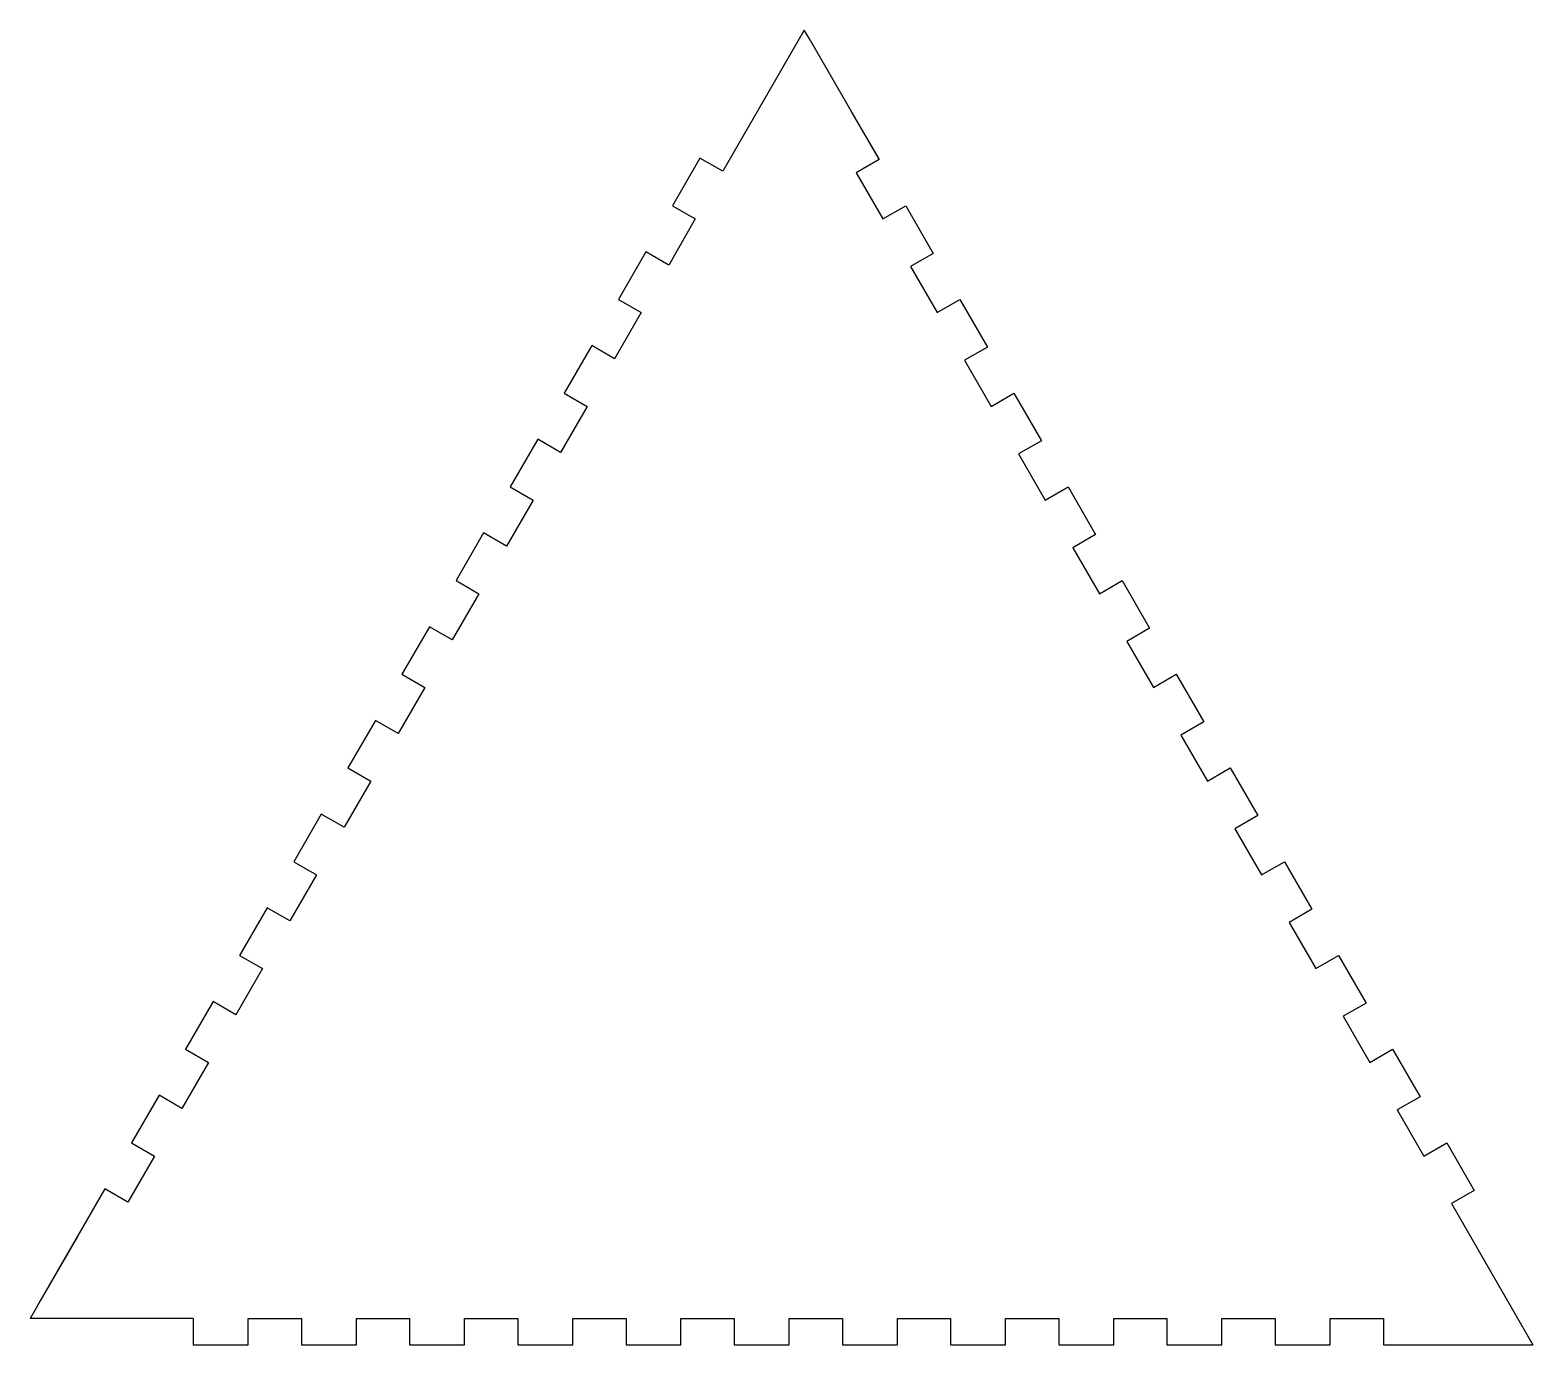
# Model space of a CAD drawing. Header units: inches. Extents: x 1 to 172, y 0 to 149.
import ezdxf

# ---------------------------------------------------------------- set-up
doc = ezdxf.new("R2010")
doc.units = ezdxf.units.IN
doc.header["$MEASUREMENT"] = 0

msp = doc.modelspace()

# ---------------------------------------------------------------- linework, layer by layer
at = {"color": 1}
for p, q in [((88.92, 149.13), (79.65, 133.08)), ((89.5, 148.13), (88.92, 149.13)), ((97.43, 134.4), (89.5, 148.13)), ((94.3, 139.81), (97.43, 134.4)), ((77.06, 134.58), (73.93, 129.16)), ((77.06, 134.58), (73.93, 129.16)), ((79.65, 133.08), (77.06, 134.58)), ((97.43, 134.4), (94.83, 132.9)), ((94.83, 132.9), (97.86, 127.66)), ((73.93, 129.16), (76.53, 127.66)), ((97.86, 127.66), (100.45, 129.16)), ((100.45, 129.16), (103.58, 123.75)), ((76.53, 127.66), (73.5, 122.42)), ((70.91, 123.92), (67.78, 118.51)), ((73.5, 122.42), (70.91, 123.92)), ((103.58, 123.75), (100.98, 122.25)), ((100.98, 122.25), (104.01, 117.01)), ((67.78, 118.51), (70.38, 117.01)), ((104.01, 117.01), (106.6, 118.51)), ((106.6, 118.51), (109.73, 113.1)), ((70.38, 117.01), (67.35, 111.77)), ((64.76, 113.27), (61.63, 107.86)), ((67.35, 111.77), (64.76, 113.27)), ((109.73, 113.1), (107.13, 111.6)), ((107.13, 111.6), (110.16, 106.36)), ((61.63, 107.86), (64.23, 106.36)), ((110.16, 106.36), (112.75, 107.86)), ((112.75, 107.86), (115.88, 102.45)), ((64.23, 106.36), (61.2, 101.12)), ((58.61, 102.62), (55.48, 97.21)), ((61.2, 101.12), (58.61, 102.62)), ((115.88, 102.45), (113.28, 100.95)), ((113.28, 100.95), (116.31, 95.71)), ((58.08, 95.71), (55.05, 90.47)), ((55.48, 97.21), (58.08, 95.71)), ((116.31, 95.71), (118.9, 97.21)), ((118.9, 97.21), (122.03, 91.79)), ((52.46, 91.97), (49.33, 86.55)), ((55.05, 90.47), (52.46, 91.97)), ((122.03, 91.79), (119.43, 90.29)), ((119.43, 90.29), (122.46, 85.05)), ((49.33, 86.55), (51.93, 85.05)), ((122.46, 85.05), (125.05, 86.55)), ((125.05, 86.55), (128.18, 81.14)), ((51.93, 85.05), (48.9, 79.81)), ((46.31, 81.31), (43.18, 75.9)), ((48.9, 79.81), (46.31, 81.31)), ((128.18, 81.14), (125.58, 79.64)), ((125.58, 79.64), (128.61, 74.4)), ((43.18, 75.9), (45.78, 74.4)), ((128.61, 74.4), (131.2, 75.9)), ((131.2, 75.9), (134.33, 70.49)), ((45.78, 74.4), (42.75, 69.16)), ((40.16, 70.66), (37.03, 65.25)), ((42.75, 69.16), (40.16, 70.66)), ((134.33, 70.49), (131.73, 68.99)), ((131.73, 68.99), (134.76, 63.75)), ((37.03, 65.25), (39.63, 63.75)), ((134.76, 63.75), (137.35, 65.25)), ((137.35, 65.25), (140.48, 59.84)), ((39.63, 63.75), (36.6, 58.51)), ((34.01, 60.01), (30.88, 54.6)), ((36.6, 58.51), (34.01, 60.01)), ((140.48, 59.84), (137.88, 58.34)), ((137.88, 58.34), (140.91, 53.1)), ((33.48, 53.1), (30.45, 47.86)), ((30.88, 54.6), (33.48, 53.1)), ((140.91, 53.1), (143.5, 54.6)), ((143.5, 54.6), (146.63, 49.19)), ((27.86, 49.36), (24.73, 43.95)), ((30.45, 47.86), (27.86, 49.36)), ((146.63, 49.19), (144.03, 47.69)), ((144.03, 47.69), (147.06, 42.45)), ((24.73, 43.95), (27.33, 42.45)), ((147.06, 42.45), (149.65, 43.95)), ((149.65, 43.95), (152.78, 38.53)), ((27.33, 42.45), (24.3, 37.21)), ((21.71, 38.71), (18.58, 33.29)), ((24.3, 37.21), (21.71, 38.71)), ((152.78, 38.53), (150.18, 37.03)), ((150.18, 37.03), (153.21, 31.79)), ((18.58, 33.29), (21.18, 31.79)), ((153.21, 31.79), (155.8, 33.29)), ((155.8, 33.29), (158.93, 27.88)), ((21.18, 31.79), (18.15, 26.55)), ((15.56, 28.05), (12.43, 22.64)), ((18.15, 26.55), (15.56, 28.05)), ((158.93, 27.88), (156.33, 26.38)), ((156.33, 26.38), (159.36, 21.14)), ((12.43, 22.64), (15.03, 21.14)), ((159.36, 21.14), (161.95, 22.64)), ((161.95, 22.64), (165.08, 17.23)), ((15.03, 21.14), (12, 15.9)), ((9.41, 17.4), (2.06, 4.67)), ((9.41, 17.4), (6.28, 11.99)), ((12, 15.9), (9.41, 17.4)), ((165.08, 17.23), (162.48, 15.73)), ((162.48, 15.73), (171.75, -0.33)), ((6.28, 11.99), (2.06, 4.67)), ((1.48, 3.67), (0.9, 2.67)), ((2.06, 4.67), (1.48, 3.67)), ((19.45, 2.67), (0.9, 2.67)), ((19.45, 2.67), (19.45, -0.33)), ((25.7, -0.33), (25.7, 2.67)), ((25.7, 2.67), (31.75, 2.67)), ((31.75, 2.67), (31.75, -0.33)), ((38, -0.33), (38, 2.67)), ((38, 2.67), (44.05, 2.67)), ((44.05, 2.67), (44.05, -0.33)), ((50.3, -0.33), (50.3, 2.67)), ((50.3, 2.67), (56.35, 2.67)), ((56.35, 2.67), (56.35, -0.33)), ((62.6, -0.33), (62.6, 2.67)), ((62.6, 2.67), (68.65, 2.67)), ((68.65, 2.67), (68.65, -0.33)), ((74.9, -0.33), (74.9, 2.67)), ((74.9, 2.67), (80.95, 2.67)), ((80.95, 2.67), (80.95, -0.33)), ((87.2, -0.33), (87.2, 2.67)), ((87.2, 2.67), (93.25, 2.67)), ((93.25, 2.67), (93.25, -0.33)), ((99.5, -0.33), (99.5, 2.67)), ((99.5, 2.67), (105.55, 2.67)), ((105.55, 2.67), (105.55, -0.33)), ((111.8, -0.33), (111.8, 2.67)), ((111.8, 2.67), (117.85, 2.67)), ((117.85, 2.67), (117.85, -0.33)), ((124.1, -0.33), (124.1, 2.67)), ((124.1, 2.67), (130.15, 2.67)), ((130.15, 2.67), (130.15, -0.33)), ((136.4, -0.33), (136.4, 2.67)), ((136.4, 2.67), (142.45, 2.67)), ((142.45, 2.67), (142.45, -0.33)), ((148.7, -0.33), (148.7, 2.67)), ((148.7, 2.67), (154.75, 2.67)), ((154.75, 2.67), (154.75, -0.33)), ((19.45, -0.33), (25.7, -0.33)), ((31.75, -0.33), (38, -0.33)), ((44.05, -0.33), (50.3, -0.33)), ((56.35, -0.33), (62.6, -0.33)), ((68.65, -0.33), (74.9, -0.33)), ((80.95, -0.33), (87.2, -0.33)), ((93.25, -0.33), (99.5, -0.33)), ((105.55, -0.33), (111.8, -0.33)), ((117.85, -0.33), (124.1, -0.33)), ((130.15, -0.33), (136.4, -0.33)), ((142.45, -0.33), (148.7, -0.33)), ((154.75, -0.33), (165, -0.33)), ((154.75, -0.33), (169.45, -0.33)), ((169.44, -0.33), (169.44, -0.33)), ((169.44, -0.33), (171.75, -0.33))]:
    msp.add_line(p, q, dxfattribs=at)

doc.saveas('drawing.dxf')
